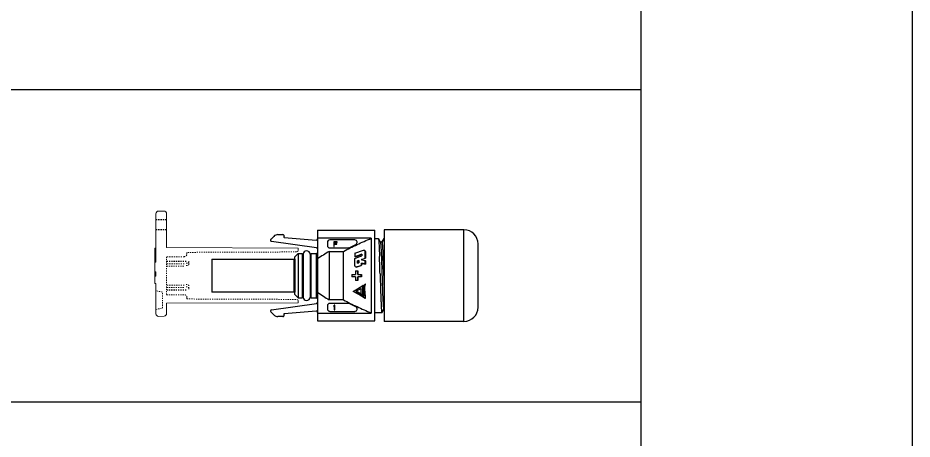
# Model space of a CAD drawing. Header units: millimetres. Extents: x 11482 to 13134, y 681 to 1782.
# Drawn here: x 12826 to 12904, y 1249.9 to 1286.7 of the extents above; entities that cross this region are included whole.
import ezdxf
from ezdxf.enums import TextEntityAlignment as Align

# ---------------------------------------------------------------- set-up
doc = ezdxf.new("R2010")
doc.units = ezdxf.units.MM
doc.linetypes.add('DASH', pattern=[0.35, 0.25, -0.1])
doc.layers.add('51', color=7, linetype='Continuous', true_color=0xffffff)
doc.styles.add('CALIBRI', font='calibri.ttf', dxfattribs={"height": 0.125})

# ---------------------------------------------------------------- blocks, each defined once
blk = doc.blocks.new('Frame1')
at = {"color": 0}
blk.add_line((6491.652, 3041.019), (6491.652, 2012.369), dxfattribs=at)
at = {"style": 'CALIBRI'}
for tag, height, p in [('DESIGNER', 5.59, (6559.297, 2111.566)), ('REVIEWER', 5.59, (6559.297, 2078.023)), ('PAGE', 11.628, (6561.297, 2041.746))]:
    blk.add_attdef(tag, text='', height=height, dxfattribs=at).set_placement(p, align=Align.TOP_LEFT)
blk = doc.blocks.new('A$C45091238')
at = {"color": 7, "linetype": 'Continuous'}
for p, q in [((5.08, 31.84), (5.08, 46.26)), ((10.83, 46.26), (5.08, 46.26)), ((10.83, 46.26), (10.83, 31.84)), ((1.13, 35.52), (1.65, 36.05)), ((2, 35.93), (3.12, 28.08)), ((12.79, 28.08), (13.91, 35.93)), ((14.26, 36.05), (14.78, 35.52)), ((0.83, 33.94), (0.83, 34.8)), ((15.08, 34.8), (15.08, 33.92)), ((1.24, 33.77), (1.07, 33.74)), ((1.78, 28.13), (1.33, 33.69)), ((14.58, 33.69), (14.13, 28.13)), ((14.83, 33.72), (14.68, 33.76)), ((4.72, 31.9), (4.12, 31.3)), ((4.12, 31.3), (4.12, 30.52)), ((11.79, 31.3), (4.12, 31.3)), ((5.08, 31.9), (4.72, 31.9)), ((11.19, 31.9), (10.83, 31.9)), ((11.19, 31.9), (11.79, 31.3)), ((11.79, 31.3), (11.79, 30.52)), ((4.12, 30.52), (11.79, 30.52)), ((11.67, 30.42), (4.24, 30.42)), ((4.12, 29.05), (4.12, 28.11)), ((11.79, 29.05), (4.12, 29.05)), ((11.67, 29.2), (4.24, 29.2)), ((11.79, 29.05), (11.79, 28.11)), ((0.08, 27.91), (0.08, 17.95)), ((15.83, 27.91), (0.08, 27.91)), ((1.46, 27.91), (1.46, 18.6)), ((14.45, 18.6), (14.45, 27.91)), ((15.83, 27.91), (15.83, 17.95)), ((1.75, 25.78), (1.75, 21.42)), ((2, 25), (2, 24.89)), ((2.68, 25), (2, 25)), ((2, 24.89), (2.81, 24.89)), ((2.73, 26.19), (2.16, 26.19)), ((2.68, 25), (2.55, 25.1)), ((2.69, 25.1), (2.55, 25.1)), ((2.69, 25.1), (2.81, 25)), ((2.81, 24.89), (2.81, 25)), ((3.14, 22.59), (3.14, 25.78)), ((3.75, 23.42), (3.75, 25.87)), ((12.16, 25.87), (3.75, 25.87)), ((12.16, 25.87), (12.16, 23.42)), ((12.77, 25.78), (12.77, 22.59)), ((13.01, 25.1), (13.01, 25)), ((13.83, 25.1), (13.01, 25.1)), ((13.01, 25), (13.4, 25)), ((13.75, 26.19), (13.18, 26.19)), ((13.4, 25), (13.4, 24.55)), ((13.5, 24.55), (13.5, 25)), ((13.5, 25), (13.73, 25)), ((13.73, 25), (13.73, 24.49)), ((13.83, 24.49), (13.83, 25.1)), ((14.16, 21.42), (14.16, 25.78)), ((3.75, 23.42), (12.16, 23.42)), ((13.4, 24.55), (13.5, 24.55)), ((13.73, 24.49), (13.83, 24.49)), ((2.53, 21.24), (3.1, 22.41)), ((8.16, 21.93), (7.75, 21.93)), ((7.75, 21.32), (7.75, 21.93)), ((8.16, 21.93), (8.16, 21.32)), ((12.81, 22.41), (13.38, 21.24)), ((3.99, 19.61), (4.65, 20.75)), ((5.22, 21.24), (4.54, 20.07)), ((4.56, 20.06), (5.23, 21.22)), ((4.65, 20.75), (5.22, 21.73)), ((5.22, 21.73), (6.22, 20.02)), ((5.74, 20.34), (5.22, 21.24)), ((7.75, 21.32), (7.13, 21.32)), ((7.13, 20.91), (7.13, 21.32)), ((7.14, 20.9), (7.13, 20.91)), ((7.13, 20.91), (7.75, 20.91)), ((7.75, 20.9), (7.14, 20.9)), ((7.75, 20.3), (7.75, 20.91)), ((7.75, 20.28), (7.75, 20.3)), ((7.75, 20.3), (8.16, 20.3)), ((8.16, 20.28), (7.75, 20.28)), ((8.78, 21.32), (8.16, 21.32)), ((8.16, 20.91), (8.78, 20.91)), ((8.16, 20.91), (8.16, 20.3)), ((8.77, 20.9), (8.16, 20.9)), ((8.16, 20.3), (8.16, 20.28)), ((8.78, 20.91), (8.77, 20.9)), ((8.78, 21.32), (8.78, 20.91)), ((9.47, 21.05), (9.47, 21.07)), ((9.47, 21.05), (9.69, 20.35)), ((9.49, 21.29), (9.48, 21.28)), ((9.67, 21.41), (10.93, 21.42)), ((9.69, 20.35), (9.7, 20.36)), ((9.9, 20.23), (9.91, 20.25)), ((10.08, 20.23), (9.9, 20.23)), ((9.91, 20.25), (10.1, 20.25)), ((10.08, 20.23), (9.97, 19.59)), ((9.98, 19.61), (10.1, 20.25)), ((10.08, 20.23), (10.1, 20.25)), ((10.11, 20.94), (10.18, 20.72)), ((10.11, 20.94), (10.51, 20.94)), ((10.5, 20.93), (10.12, 20.93)), ((10.59, 20.72), (10.18, 20.72)), ((10.5, 20.93), (10.51, 20.94)), ((10.5, 20.93), (10.57, 20.72)), ((10.59, 20.72), (10.51, 20.94)), ((10.67, 20.25), (10.56, 19.61)), ((10.77, 20.25), (10.67, 20.25)), ((10.67, 20.23), (10.76, 20.23)), ((10.76, 20.23), (10.77, 20.25)), ((10.76, 20.23), (10.99, 19.59)), ((10.93, 21.42), (11.26, 20.54)), ((11.2, 21.39), (11.22, 21.4)), ((11.2, 21.39), (11.64, 20.21)), ((11.66, 20.21), (11.22, 21.4)), ((11.84, 21.4), (11.22, 21.4)), ((11.26, 20.54), (11.38, 20.21)), ((11.66, 20.21), (11.38, 20.21)), ((11.84, 21.4), (12.39, 19.92)), ((4.01, 19.59), (3.99, 19.61)), ((4.54, 20.07), (4.42, 19.85)), ((4.42, 19.85), (4.65, 19.88)), ((4.45, 19.86), (4.56, 20.06)), ((6.22, 20), (6.22, 20.02)), ((6.33, 19.83), (6.37, 19.75)), ((6.37, 19.75), (6.45, 19.61)), ((6.46, 19.59), (6.45, 19.61)), ((9.97, 19.59), (9.98, 19.61)), ((10.54, 19.59), (9.97, 19.59)), ((9.98, 19.61), (10.56, 19.61)), ((10.54, 19.59), (10.56, 19.61)), ((10.99, 19.59), (11.01, 19.61)), ((12.17, 19.59), (10.99, 19.59)), ((11.01, 19.61), (12.19, 19.61)), ((12.17, 19.59), (12.19, 19.61)), ((0.08, 17.95), (15.83, 17.95)), ((14.45, 18.6), (1.46, 18.6)), ((1.49, 16.73), (1.49, 17.95)), ((14.41, 17.33), (13.84, 17)), ((14.42, 17.34), (14.41, 17.33)), ((14.42, 17.95), (14.42, 17.34)), ((0, 2.45), (0, 16.32)), ((15.91, 16.32), (0, 16.32)), ((1.49, 16.73), (1.5, 16.72)), ((1.5, 16.72), (2.07, 16.39)), ((2.07, 16.39), (2.09, 16.37)), ((2.09, 16.37), (2.13, 16.32)), ((8.26, 17.04), (7.65, 17.02)), ((14.41, 16.41), (13.84, 16.74)), ((14.42, 16.4), (14.41, 16.41)), ((14.42, 16.4), (14.42, 16.32)), ((15.91, 2.45), (15.91, 16.32)), ((2.45, 0), (13.46, 0))]:
    blk.add_line(p, q, dxfattribs=at)
at = {"color": 9, "linetype": 'Continuous'}
for p, q in [((5.08, 31.99), (10.83, 31.99)), ((10.83, 31.84), (5.08, 31.84)), ((4.12, 28.11), (11.79, 28.11)), ((7.65, 16.69), (4.64, 16.59)), ((8.26, 16.71), (7.65, 16.69)), ((8.26, 16.43), (7.65, 16.41)), ((11.27, 16.82), (8.26, 16.71)), ((11.27, 16.54), (8.26, 16.43)), ((0, 2.45), (15.91, 2.45))]:
    blk.add_line(p, q, dxfattribs=at)
at = {"color": 7, "linetype": 'Continuous'}
blk.add_lwpolyline([(13.84, 16.74), (13.84, 16.74), (13.81, 16.77), (13.77, 16.84), (13.78, 16.93), (13.82, 16.98), (13.84, 17)], dxfattribs=at)
for centre, radius, start, end in [((1.8, 35.9), 0.204, 8.1156, 135), ((14.12, 35.9), 0.204, 45, 171.8844), ((1.85, 34.8), 1.02, 135, 180), ((14.06, 34.8), 1.02, 0, 45), ((1.03, 33.94), 0.204, 180, 279.5643), ((1.25, 33.69), 0.0816, 4.5643, 99.5643), ((14.66, 33.68), 0.0816, 75.4357, 175.4357), ((14.88, 33.92), 0.204, 255.4357, 0), ((4.24, 29.81), 0.611, 90, 270), ((4.65, 30.31), 0.204, 33.7157, 89.9999), ((11.26, 30.31), 0.204, 90.0001, 146.2843), ((11.67, 29.81), 0.611, 270, 90), ((1.57, 28.11), 0.204, 270, 4.5643), ((3.32, 28.11), 0.204, 188.1156, 270), ((3.92, 28.11), 0.204, 270.0001, 0), ((4.65, 29.25), 0.204, 270.0001, 345.3012), ((11.26, 29.25), 0.204, 194.6988, 269.9999), ((11.99, 28.11), 0.204, 180, 269.9999), ((12.59, 28.11), 0.204, 270, 351.8844), ((14.34, 28.11), 0.204, 175.4357, 270), ((2.16, 25.78), 0.408, 90, 180), ((2.73, 25.78), 0.408, 0, 90), ((13.18, 25.78), 0.408, 90, 180), ((13.75, 25.78), 0.408, 0, 90), ((2.73, 22.59), 0.408, 334, 0), ((13.18, 22.59), 0.408, 180, 206), ((2.16, 21.42), 0.408, 180, 334), ((9.7, 21.14), 0.254, 148.6465, 201.558), ((9.71, 21.16), 0.253, 148.6301, 201.6404), ((333.43, 125.06), 340.24, 197.7968, 197.9216), ((9.88, 20.44), 0.21, 207.3831, 275.3747), ((288.67, 123.05), 296.31, 200.3008, 200.4326), ((13.75, 21.42), 0.408, 206, 0), ((5.85, 18.03), 1.68, 68.7446, 73.4012), ((12.09, 19.87), 0.283, 287.0375, 302.4871), ((12.11, 19.88), 0.285, 286.9485, 302.4793), ((-7.31, 554.48), 537.66, 271.6599, 271.9805), ((30.35, -744.75), 762.11, 91.70716, 91.93332), ((2.45, 2.45), 2.45, 180.0008, 269.9992), ((13.46, 2.45), 2.45, 270, 360)]:
    blk.add_arc(centre, radius, start, end, dxfattribs=at)
at = {"color": 9, "linetype": 'Continuous'}
blk.add_arc((28.9, -632.72), 649.47, 91.8751, 92.10708, dxfattribs=at)
at = {"color": 7, "linetype": 'Continuous'}
for points, knots in [([(5.07, 27.91), (4.83, 27.58), (4.37, 26.91), (3.95, 26.21), (3.75, 25.87)], [0, 0, 0, 0, 0.499988, 1, 1, 1, 1]), ([(12.16, 25.87), (11.96, 26.21), (11.54, 26.91), (11.09, 27.58), (10.85, 27.91)], [0, 0, 0, 0, 0.500012, 1, 1, 1, 1]), ([(3.75, 23.42), (3.33, 22.63), (2.55, 21.04), (1.82, 19.42), (1.46, 18.6)], [0, 0, 0, 0, 0.499993, 1, 1, 1, 1]), ([(12.16, 23.42), (12.58, 22.63), (13.36, 21.04), (14.09, 19.42), (14.45, 18.6)], [0, 0, 0, 0, 0.499993, 1, 1, 1, 1]), ([(4.65, 20.19), (4.66, 20.21), (4.68, 20.26), (4.74, 20.3), (4.82, 20.32), (4.91, 20.33), (5.03, 20.34), (5.17, 20.35), (5.31, 20.35), (5.45, 20.35), (5.6, 20.35), (5.69, 20.35), (5.74, 20.34)], [0, 0, 0, 0, 0.065635, 0.130953, 0.193658, 0.254987, 0.377992, 0.501526, 0.625076, 0.749244, 0.874494, 1, 1, 1, 1]), ([(9.49, 21.29), (9.51, 21.32), (9.56, 21.38), (9.63, 21.4), (9.67, 21.41)], [0, 0, 0, 0, 0.494644, 1, 1, 1, 1]), ([(9.91, 20.25), (9.87, 20.24), (9.78, 20.26), (9.72, 20.32), (9.7, 20.36)], [0, 0, 0, 0, 0.49698, 1, 1, 1, 1]), ([(6.45, 19.61), (6.26, 19.69), (5.83, 19.76), (5.3, 19.73), (4.89, 19.69), (4.49, 19.65), (4.19, 19.63), (3.99, 19.61)], [0, 0, 0, 0, 0.255941, 0.511413, 0.637206, 0.760698, 1, 1, 1, 1]), ([(4.01, 19.59), (4.2, 19.61), (4.48, 19.64), (4.86, 19.67), (5.25, 19.71), (5.74, 19.74), (6.14, 19.7), (6.33, 19.64)], [0, 0, 0, 0, 0.239296, 0.362586, 0.48813, 0.743453, 1, 1, 1, 1]), ([(4.62, 20.02), (4.6, 20.04), (4.6, 20.09), (4.64, 20.14), (4.65, 20.17), (4.65, 20.19)], [0, 0, 0, 0, 0.465185, 0.733945, 1, 1, 1, 1]), ([(6.22, 20.02), (6.15, 20.03), (6.02, 20.06), (5.81, 20.08), (5.61, 20.08), (5.41, 20.07), (5.24, 20.07), (5.11, 20.06), (5.01, 20.05), (4.91, 20.04), (4.83, 20.03), (4.77, 20.02), (4.72, 20.02), (4.67, 20.01), (4.64, 20.01), (4.62, 20.02)], [0, 0, 0, 0, 0.126778, 0.253685, 0.380409, 0.506587, 0.631825, 0.693973, 0.755868, 0.817658, 0.87942, 0.910262, 0.940997, 0.971525, 1, 1, 1, 1]), ([(4.64, 20), (4.65, 19.99), (4.69, 19.99), (4.73, 20), (4.78, 20.01), (4.85, 20.02), (4.93, 20.03), (5.03, 20.04), (5.13, 20.04), (5.26, 20.05), (5.42, 20.06), (5.62, 20.07), (5.83, 20.06), (6.03, 20.05), (6.16, 20.02), (6.22, 20)], [0, 0, 0, 0, 0.028489, 0.05902, 0.089759, 0.120604, 0.18237, 0.244163, 0.306059, 0.368207, 0.493446, 0.619622, 0.746341, 0.873238, 1, 1, 1, 1]), ([(4.65, 19.88), (4.79, 19.9), (5, 19.93), (5.28, 19.94), (5.49, 19.94), (5.7, 19.94), (5.92, 19.94), (6.13, 19.92), (6.26, 19.86), (6.33, 19.83)], [0, 0, 0, 0, 0.246018, 0.37001, 0.494914, 0.621303, 0.748554, 0.875122, 1, 1, 1, 1]), ([(12.39, 19.91), (12.4, 19.86), (12.38, 19.75), (12.3, 19.67), (12.26, 19.64)], [0, 0, 0, 0, 0.525864, 1, 1, 1, 1]), ([(14.41, 17.33), (14.4, 17.32), (14.37, 17.31), (14.32, 17.3), (14.23, 17.29), (14.13, 17.28), (14, 17.27), (13.79, 17.25), (13.47, 17.23), (13.02, 17.21), (12.49, 17.18), (11.9, 17.16), (11.49, 17.15), (11.27, 17.14)], [0, 0, 0, 0, 0.011108, 0.029585, 0.055534, 0.088896, 0.129577, 0.17744, 0.293977, 0.436802, 0.6038, 0.792474, 1, 1, 1, 1]), ([(4.64, 16.93), (4.41, 16.92), (3.98, 16.9), (3.36, 16.88), (2.82, 16.85), (2.42, 16.83), (2.15, 16.82), (1.98, 16.8), (1.83, 16.79), (1.71, 16.78), (1.62, 16.77), (1.55, 16.75), (1.51, 16.74), (1.49, 16.73), (1.49, 16.73)], [0, 0, 0, 0, 0.217238, 0.413459, 0.585404, 0.730225, 0.791701, 0.845543, 0.891538, 0.929495, 0.95929, 0.980837, 0.994182, 1, 1, 1, 1]), ([(13.91, 16.32), (13.99, 16.32), (14.11, 16.34), (14.26, 16.35), (14.34, 16.37), (14.39, 16.38), (14.41, 16.38), (14.42, 16.39), (14.42, 16.4)], [0, 0, 0, 0, 0.427109, 0.736344, 0.846007, 0.925593, 0.975723, 1, 1, 1, 1])]:
    blk.add_open_spline(points, degree=3, knots=knots, dxfattribs=at)
at = {"color": 9, "linetype": 'Continuous'}
for points, knots in [([(4.64, 16.59), (4.44, 16.58), (4.07, 16.56), (3.61, 16.54), (3.28, 16.52), (3.06, 16.51), (2.86, 16.5), (2.68, 16.49), (2.52, 16.47), (2.39, 16.46), (2.27, 16.45), (2.19, 16.44), (2.12, 16.43), (2.08, 16.42), (2.07, 16.41), (2.06, 16.4), (2.06, 16.39), (2.07, 16.39), (2.07, 16.39)], [0, 0, 0, 0, 0.229583, 0.434345, 0.526293, 0.610827, 0.687626, 0.756365, 0.816726, 0.868407, 0.911243, 0.945142, 0.970043, 0.985978, 0.990725, 0.993692, 0.996173, 1, 1, 1, 1]), ([(13.84, 17), (13.83, 16.99), (13.81, 16.98), (13.76, 16.97), (13.69, 16.96), (13.56, 16.95), (13.36, 16.93), (13.06, 16.91), (12.7, 16.88), (12.27, 16.86), (11.79, 16.84), (11.45, 16.83), (11.27, 16.82)], [0, 0, 0, 0, 0.012056, 0.031286, 0.057799, 0.091518, 0.180117, 0.296082, 0.438156, 0.60432, 0.792359, 1, 1, 1, 1]), ([(13.84, 16.74), (13.84, 16.74), (13.85, 16.73), (13.85, 16.72), (13.84, 16.72), (13.83, 16.71), (13.79, 16.7), (13.72, 16.69), (13.64, 16.67), (13.53, 16.66), (13.39, 16.65), (13.24, 16.64), (13.06, 16.62), (12.86, 16.61), (12.64, 16.6), (12.31, 16.58), (11.85, 16.56), (11.47, 16.54), (11.27, 16.54)], [0, 0, 0, 0, 0.003827, 0.006318, 0.009253, 0.013937, 0.029747, 0.054632, 0.088598, 0.131503, 0.183177, 0.243438, 0.312099, 0.388926, 0.473554, 0.565593, 0.770344, 1, 1, 1, 1])]:
    blk.add_open_spline(points, degree=3, knots=knots, dxfattribs=at)
blk = doc.blocks.new('防尘塞2')
at = {"linetype": 'DASH'}
for p, q in [((23.46, -2.19), (23.46, -4.86)), ((26.01, -2.19), (26.01, -4.86)), ((8.33, -4.88), (8.33, -9.93)), ((15.52, -4.9), (15.52, -9.97))]:
    blk.add_line(p, q, dxfattribs=at)
at = {"layer": '51', "color": 7, "linetype": 'Continuous', "lineweight": 18}
for p, q in [((2.35, -2.19), (3.42, -2.19)), ((8.11, -2.19), (3.42, -2.19)), ((8.11, -2.19), (9.91, -2.19)), ((9.91, -2.19), (9.91, -1.86)), ((9.91, -1.86), (11.8, -1.86)), ((12.85, -1.86), (11.8, -1.86)), ((11.8, -1.86), (11.8, -2.19)), ((11.8, -2.19), (12.85, -2.19)), ((12.85, -2.19), (12.85, -1.86)), ((15.32, -1.86), (12.85, -1.86)), ((16.13, -1.86), (15.32, -1.86)), ((15.32, -1.86), (15.32, -2.19)), ((15.32, -2.19), (22.8, -2.19)), ((16.47, -1.86), (16.13, -1.86)), ((16.13, -2.19), (16.13, -1.86)), ((18.83, -1.86), (16.47, -1.86)), ((16.47, -2.19), (16.47, -1.86)), ((1.73, -4.22), (1.68, -2.86)), ((6.45, -9.95), (6.04, -9.95)), ((17.74, -9.95), (17.33, -9.95)), ((5.55, -37.93), (5.11, -37.93)), ((18.81, -37.92), (18.29, -37.92))]:
    blk.add_line(p, q, dxfattribs=at)
at = {"layer": '51', "color": 7, "linetype": 'DASH', "lineweight": 18}
for p, q in [((3.42, -2.19), (3.76, -3.79)), ((7.77, -3.79), (8.11, -2.19)), ((3.76, -3.79), (7.77, -3.79)), ((7.12, -4.86), (7.12, -9.28)), ((16.66, -4.86), (7.12, -4.86)), ((8.95, -4.86), (8.95, -9.28)), ((9.53, -9.28), (9.53, -4.86)), ((14.3, -4.86), (14.3, -9.28)), ((14.88, -9.28), (14.88, -4.86)), ((16.66, -9.28), (16.66, -4.86)), ((6.04, -9.95), (5.93, -37.56)), ((8.54, -10.48), (8.74, -10.48)), ((15.54, -10.48), (15.34, -10.48)), ((17.85, -37.48), (17.74, -9.95))]:
    blk.add_line(p, q, dxfattribs=at)
at = {"layer": '51', "color": 7, "linetype": 'DASH', "lineweight": 13}
for p, q in [((8.74, -10.48), (9.32, -10.48)), ((14.75, -10.48), (15.33, -10.48))]:
    blk.add_line(p, q, dxfattribs=at)
at = {"layer": '51', "color": 7, "linetype": 'Continuous', "lineweight": 18}
for points in [[(18.81, -37.92), (18.95, -4.86), (22.77, -4.86), (25.45, -4.86), (27.45, -4.86, 0.414214), (28.12, -4.19), (28.12, -2.86, 0.414214), (27.45, -2.19), (25.45, -2.19), (22.77, -2.19)], [(5.11, -37.93), (4.98, -4.86), (2.4, -4.86, -0.404026), (1.73, -4.22)]]:
    blk.add_lwpolyline(points, format="xyb", dxfattribs=at)
for centre, radius, start, end in [((2.35, -2.86), 0.669, 90, 180), ((5.55, -37.55), 0.383, 270.5493, 358.4717), ((18.29, -37.48), 0.441, 180.0964, 270.0355)]:
    blk.add_arc(centre, radius, start, end, dxfattribs=at)
at = {"layer": '51', "color": 7, "linetype": 'DASH', "lineweight": 18}
for centre, radius, start, end in [((6.45, -9.28), 0.669, 270, 0), ((17.33, -9.28), 0.67, 180.0952, 269.9606)]:
    blk.add_arc(centre, radius, start, end, dxfattribs=at)
for centre, major_axis, start_param, end_param in [((8.74, -9.81), (0, -0.669), 0, 1.570796), ((9.32, -9.81), (0, 0.669), 3.141593, 4.712389), ((14.76, -9.81), (0, -0.669), 4.712389, 6.283185), ((15.34, -9.81), (0, 0.669), 1.570796, 3.141593)]:
    blk.add_ellipse(centre, major_axis=major_axis, ratio=0.5, start_param=start_param, end_param=end_param, dxfattribs=at)
blk = doc.blocks.new('防尘塞长')
blk.add_line((32.39, -8.79), (32.39, -9.12))
blk.add_blockref('防尘塞2', (13.56, -6.93))

msp = doc.modelspace()

# ---------------------------------------------------------------- linework, layer by layer
for points in [[(12880.339, 1471.254), (12880.339, 1171.403), (12747.873, 1171.403), (12747.873, 1471.254), (12820.908, 1471.254)], [(12747.873, 1280.44), (12880.339, 1280.44)], [(12747.873, 1253.181), (12880.339, 1253.181)]]:
    msp.add_lwpolyline(points)

# ---------------------------------------------------------------- block references
at = {"xscale": 1.026, "yscale": 1.026, "zscale": 1.026}
msp.add_blockref('Frame1', (6243.604, -1360.878), dxfattribs=at)
at = {"rotation": 90.00000000000011}
for name, p, xscale, yscale, zscale in [('防尘塞长', (12834.844, 1255.342), 0.3475980110911371, 0.3475980110911371, 0.3475980110911371), ('A$C45091238', (12866.14, 1260.197), 0.5022645868749775, 0.5022645868749775, 0.5022645868749775)]:
    msp.add_blockref(name, p, dxfattribs=dict(at, xscale=xscale, yscale=yscale, zscale=zscale))

doc.saveas('drawing.dxf')
